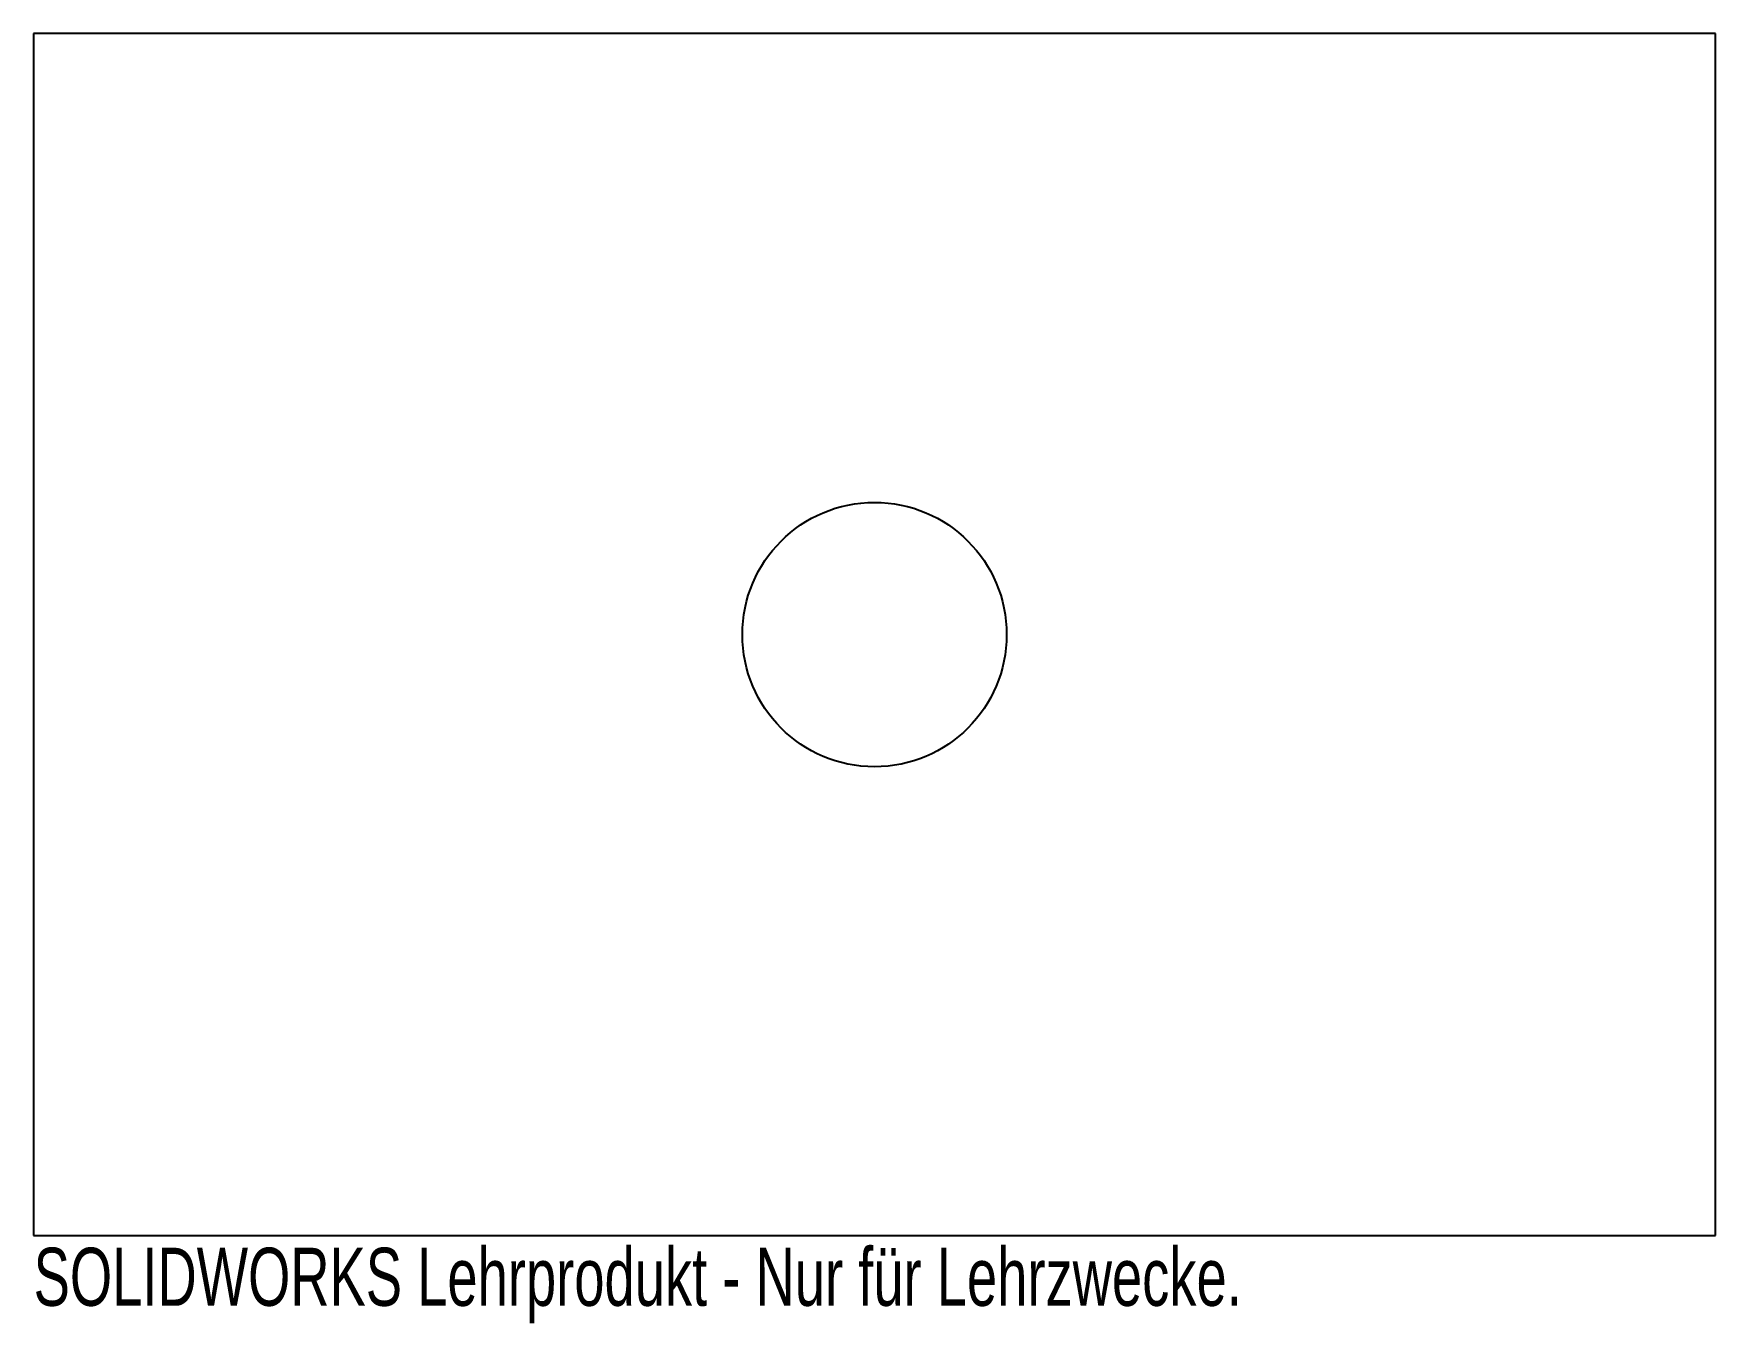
# Paper-space layout '_Vorderseite' of a CAD drawing. Header units: millimetres. Extents: x -70 to 70, y -57 to 50.
import ezdxf

# ---------------------------------------------------------------- set-up
doc = ezdxf.new("R2010")
doc.units = ezdxf.units.MM
doc.styles.add('SLDTEXTSTYLE0', font='TXT', dxfattribs={"width": 0.7})

psp = doc.layouts.new('_Vorderseite')

# ---------------------------------------------------------------- linework, layer by layer
at = {"color": 7, "linetype": 'Continuous', "lineweight": 25}
for p, q in [((-70, 50), (-70, -50)), ((70, 50), (-70, 50)), ((70, -50), (70, 50)), ((-70, -50), (70, -50))]:
    psp.add_line(p, q, dxfattribs=at)
psp.add_circle((0, 0), 11, dxfattribs=at)

# ---------------------------------------------------------------- texts
at = {"color": 7, "linetype": 'Continuous', "insert": (-70, -51.02), "char_height": 4.8336, "attachment_point": 1, "style": 'SLDTEXTSTYLE0'}
psp.add_mtext('SOLIDWORKS Lehrprodukt - Nur für Lehrzwecke.', dxfattribs=at)

doc.saveas('drawing.dxf')
